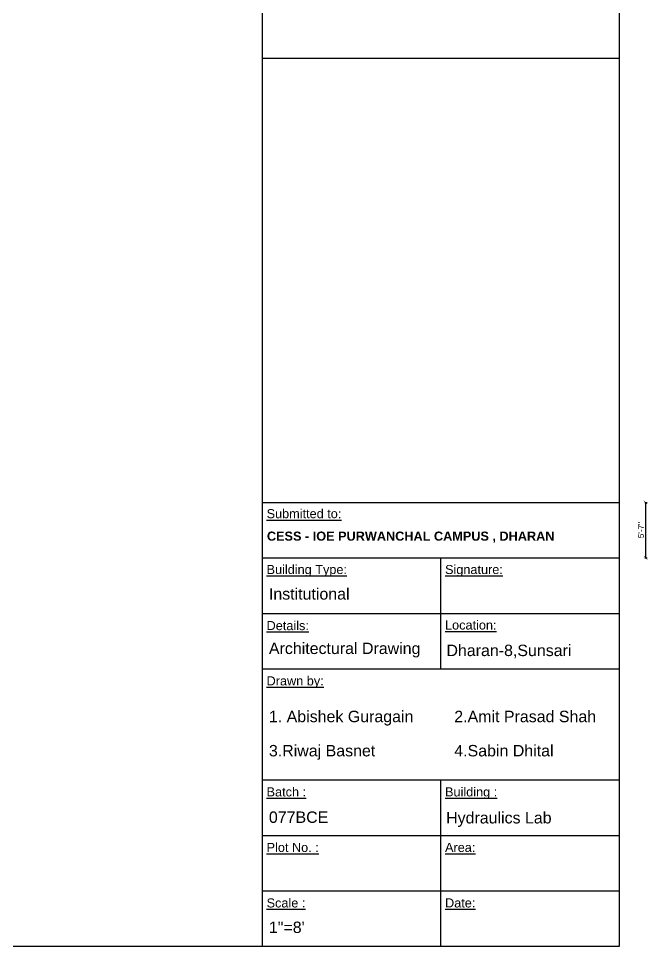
# Model space of a CAD drawing. Header units: inches. Extents: x -6800 to 96653, y -25814 to 17379.
# Drawn here: x 17249 to 18010, y -3727 to -2603 of the extents above; entities that cross this region are included whole.
import ezdxf

# ---------------------------------------------------------------- set-up
doc = ezdxf.new("R2010")
doc.units = ezdxf.units.IN
doc.header["$MEASUREMENT"] = 0
doc.header["$PDMODE"] = 34
doc.layers.add('Page Format', color=7, linetype='Continuous', lineweight=25)
doc.styles.get("Standard").update_dxf_attribs({"font": 'arial.ttf'})
doc.dimstyles.get("Standard").update_dxf_attribs({"dimtxt": 7, "dimasz": 4, "dimexe": 2, "dimexo": 2, "dimgap": 2, "dimtad": 1, "dimdec": 0, "dimzin": 0, "dimdsep": 46, "dimlunit": 4, "dimtxsty": 'Standard', "dimblk": 'ARCHTICK', "dimcen": 0.25, "dimclrd": 256, "dimclre": 256, "dimclrt": 256, "dimadec": 0, "dimazin": 0, "dimtfac": 1, "dimtdec": 0, "dimtofl": 0, "dimtmove": 0, "dimatfit": 3, "dimfxl": 1, "dimfxlon": 1, "dimtolj": 1, "dimtzin": 0, "dimlwd": -1, "dimlwe": -1, "dimarcsym": 1})

# ---------------------------------------------------------------- blocks, each defined once
blk = doc.blocks.new('_ArchTick')
at = {"color": 0, "linetype": 'ByBlock', "const_width": 0.15}
blk.add_lwpolyline([(-0.5, -0.5), (0.5, 0.5)], dxfattribs=at)
blk = doc.blocks.new('*D264')
at = {"transparency": 16777216}
for p, q in [((18006.8, -3189.1), (18009.8, -3189.1)), ((18007.8, -3189.1), (18007.8, -3256.3)), ((18006.8, -3256.3), (18009.8, -3256.3))]:
    blk.add_line(p, q, dxfattribs=at)
at = {"layer": 'Defpoints', "color": 0, "transparency": 16777216}
for p in [(17975.6, -3189.1), (17975.6, -3256.3), (18007.8, -3256.3)]:
    blk.add_point(p, dxfattribs=at)
at = {"transparency": 16777216, "xscale": 4, "yscale": 4, "zscale": 4}
for p, rotation in [((18007.8, -3189.1), 90), ((18007.8, -3256.3), 270)]:
    blk.add_blockref('_ArchTick', p, dxfattribs=dict(at, rotation=rotation))
at = {"transparency": 16777216, "insert": (18002.2, -3222.7), "char_height": 7, "attachment_point": 5, "rotation": 90}
blk.add_mtext('\\A1;5\'-7"', dxfattribs=at)

msp = doc.modelspace()

# ---------------------------------------------------------------- linework, layer by layer
at = {"layer": 'Page Format'}
for p, q in [((17975.6, -1480.3), (17975.6, -3726.7)), ((17543.6, -1576.3), (17543.6, -3189.1)), ((17543.6, -2651.5), (17975.6, -2651.5)), ((17543.6, -3189.1), (17543.6, -3726.7)), ((17543.6, -3189.1), (17975.6, -3189.1)), ((17543.6, -3256.3), (17975.6, -3256.3)), ((17759.6, -3256.3), (17759.6, -3390.7)), ((17543.6, -3323.5), (17975.6, -3323.5)), ((17543.6, -3390.7), (17975.6, -3390.7)), ((17543.6, -3525.1), (17975.6, -3525.1)), ((17759.6, -3525.1), (17759.6, -3726.7)), ((17543.6, -3592.3), (17975.6, -3592.3)), ((17543.6, -3659.5), (17975.6, -3659.5)), ((17975.6, -3726.7), (14798, -3726.7))]:
    msp.add_line(p, q, dxfattribs=at)

# ---------------------------------------------------------------- texts
at = {"layer": 'Page Format', "attachment_point": 1}
for s, width, gutter_width, insert, char_height in [('{\\LSubmitted to:}', 145.758, 2.91, (17549, -3197.3), 10.992), ('{\\fArial|b1|i0|c0|p34;CESS - IOE PURWANCHAL CAMPUS , DHARAN}', 390.984, 2.91, (17549.4, -3224.5), 10.992), ('{\\LBuilding Type:}', 145.758, 2.91, (17549, -3264.9), 10.992), ('{\\LSignature:}', 145.758, 2.91, (17765, -3264.9), 10.992), ('Institutional', 204.377, 69.1, (17551.8, -3293), 13.82), ('{\\LDetails:}', 145.758, 2.91, (17549, -3332.8), 10.992), ('{\\LLocation:}', 145.758, 2.91, (17765, -3332.1), 10.992), ('Architectural Drawing', 204.377, 69.1, (17551.8, -3358.9), 13.82), ('Dharan-8,Sunsari', 204.377, 69.1, (17766.7, -3361.4), 13.82), ('{\\LDrawn by:}', 145.758, 2.91, (17549, -3399.7), 10.992), ('1. Abishek Guragain', 204.377, 69.1, (17551.8, -3441.4), 13.82), ('2.Amit Prasad Shah', 204.377, 69.1, (17776.2, -3441.4), 13.82), ('3.Riwaj Basnet', 204.377, 69.1, (17551.8, -3482.8), 13.82), ('4.Sabin Dhital', 204.377, 69.1, (17776.2, -3482.8), 13.82), ('{\\LBatch :}', 145.758, 2.91, (17549, -3534.1), 10.992), ('{\\LBuilding :}', 145.758, 2.91, (17765, -3534.1), 10.992), ('077BCE', 204.377, 69.1, (17551.8, -3563.3), 13.82), ('Hydraulics Lab', 204.377, 69.1, (17766.3, -3564), 13.82), ('{\\LPlot No. :}', 145.758, 2.91, (17549, -3601.3), 10.992), ('{\\LArea:}', 145.758, 2.91, (17765, -3601.3), 10.99), ('{\\LScale :}', 145.758, 2.91, (17549, -3668.5), 10.992), ('{\\LDate:}', 145.758, 2.91, (17765, -3668.5), 10.99), ('1"=8\'', 204.377, 69.1, (17551.8, -3696.6), 13.82)]:
    msp.add_mtext_dynamic_manual_height_columns(s, width=width, gutter_width=gutter_width, heights=[0], dxfattribs=dict(at, insert=insert, char_height=char_height))

# ---------------------------------------------------------------- dimensions: what is measured, and where the dimension line sits
dim = msp.add_aligned_dim(p1=(17975.6, -3189.1), p2=(17975.6, -3256.3), distance=32.2, dimstyle='Standard')
dim.commit()
dim.dimension.update_dxf_attribs({"geometry": '*D264', "text_midpoint": (18002.2, -3222.7)})

doc.saveas('drawing.dxf')
